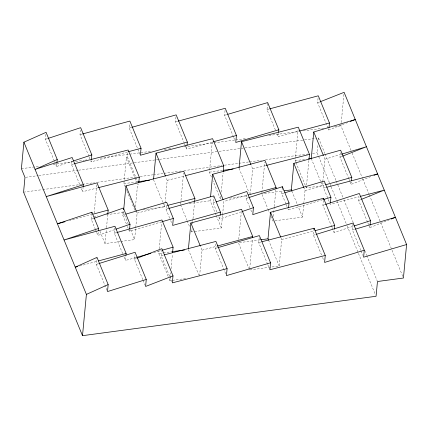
<?xml version="1.0" encoding="UTF-8"?>
<svg xmlns="http://www.w3.org/2000/svg" width="428" height="428" viewBox="0 0 428 428"><rect width="100%" height="100%" fill="white"/><g stroke="black" fill="none" stroke-linecap="round" stroke-linejoin="round"><path stroke-width="0.32" stroke-dasharray="2.14 1.6" d="M54.297 160.944L45.411 139.309L45.892 134.226M73.054 161.072L56.582 166.508L56.913 162.972M79.64 184.281L71.513 164.502L71.99 159.5M88.885 156.3L79.999 134.665L80.421 130.219M97.793 187.833L82.684 191.701L83.102 187.255M138.142 182.954L127.48 156.99L127.967 151.838L91.169 161.864L91.282 160.639M95.428 229.456L91.239 219.248L91.683 214.535L69.47 220.532M94.16 213.064L96.824 184.859M114.651 229.611L97.894 235.459L98.226 231.928M107 290.328L96.337 264.365L96.942 257.956M120.145 241.542L105.015 243.575L106.454 228.333M106.519 227.669L107.749 214.658M122.686 253.654L114.308 233.255L114.811 227.942M125.185 186.736L123.917 183.644L126.421 157.135L127.48 156.99M140.133 154.642L129.219 128.063L129.636 123.617M126.41 224.031L122.713 215.027L123.312 208.677M128.266 224.149L123.446 212.406L123.569 211.079M135.815 257.57L125.474 260.454L125.982 255.109M161.752 221.806L129.368 231.232L129.475 230.114M135.462 206.863L137.591 184.334L138.651 184.19M120.803 241.456L134.611 239.605L135.681 228.338M135.74 227.675L137.121 213.091L136.612 211.855M142.802 279.65L134.429 259.25L134.852 254.778M168.151 276.333L158.761 253.462L159.136 249.487M159.2 248.823L161.693 222.448M142.979 209.784L164.684 206.868L164.994 203.557M165.058 202.893L167.188 180.359L165.92 177.272M169.552 276.06L161.174 255.666L161.618 251.017M169.702 218.221L166.005 209.217L166.444 204.536M184.393 143.482L175.512 121.846L176.111 115.496M185.715 278.542L169.927 280.661L170.681 272.711M171.056 268.731L172.436 254.152M180.637 204.076L183.564 173.115M212.256 142.069L186.678 149.046L186.983 145.852M222.533 215.37L221.346 227.964L191.744 231.933L192.06 228.622M192.498 223.983L192.686 221.993M192.75 221.329L192.937 219.345M193.001 218.681L194.537 202.433M199.592 276.028L202.032 250.182L200.256 245.854M211.443 177.117L209.41 172.168L212.416 140.373M216.017 214.984L210.175 200.764L210.426 198.116M216.819 211.897L213.123 202.893L213.722 196.543M233.479 136.896L224.593 115.26L225.075 110.178M225.668 273.749L215.263 248.406L215.68 243.987M220.891 196.056L220.581 199.368L212.962 180.825M221.271 192.081L223.084 172.859M241.333 211.79L219.778 219.104L220.051 216.22M222.597 214.712L223.849 201.454L246.394 195.452M238.717 239.461L241.269 212.432M249.808 207.473L246.111 198.469L246.587 193.467M250.241 194.735L252.686 168.889L251.161 165.176M280.912 237.636L281.678 239.493L279.168 266.002L249.572 269.972L252.515 238.861M275.386 129.968L267.013 109.568L267.612 103.218M261.872 192.52L264.734 162.196M267.602 264.21L258.721 242.574L259.197 237.492M297.899 131.471L278.179 136.767L278.489 133.509M273.353 216.402L274.23 207.125M274.289 206.462L275.841 190.064M285.909 203.894L281.72 193.686L282.261 187.972M322.803 199.694L288.376 209.897L288.488 208.704M295.646 161.902L295.138 160.666L295.454 157.354M295.513 156.691L298.075 129.625M270.881 216.097L272.914 221.046L302.51 217.071L303.703 204.477M303.768 203.819L305.02 190.562L304.003 188.09M322.744 182.387L322.428 185.704L306.309 187.865L308.92 160.222M328.041 128.122L317.63 102.779L318.17 97.06M330.855 186.169L317.137 152.764L317.865 145.06M318.352 139.924L318.534 137.998L317.207 138.174M321.556 255.013L313.435 235.229L313.992 229.344M322.803 181.723L324.932 159.195L323.664 156.102M347.884 122.44L328.8 129.978L328.923 128.689M367.55 222.1L358.669 200.465L359.017 196.741L330.266 204.274L323.611 188.069L324.103 182.868M331.78 226.899L322.894 205.263L323.44 199.507M351.056 150.469L340.934 125.821L343.925 94.23M348.852 178.808L339.971 157.172L340.388 152.71M352.784 226.407L334.065 232.463L334.412 228.766M370.835 176.598L351.137 184.372L351.367 181.97M360.82 250.396L352.447 229.996L353.052 223.577M389.336 219.789L369.835 227.664L370.108 224.791M358.669 200.465L361.104 199.48M317.63 102.779L319.481 102.046M339.971 157.172L341.817 156.445M134.429 259.25L136.853 258.314M91.239 219.248L93.085 218.606M213.123 202.893L214.99 202.262M45.411 139.309L47.299 138.683M246.111 198.469L248.015 197.848M322.894 205.263L324.772 204.659M96.337 264.365L98.231 263.771M313.435 235.229L315.345 234.646M324.932 159.195L340.212 154.604M281.72 193.686L284.262 192.937M224.593 115.26L227.129 114.517M352.447 229.996L354.967 229.253M122.713 215.027L124.623 214.471M215.263 248.406L217.162 247.855M305.02 190.562L323.878 185.249M129.219 128.063L131.145 127.517M166.005 209.217L167.915 208.687M114.308 233.255L116.855 232.543M153.492 252.638L161.677 250.353M175.512 121.846L177.422 121.327M79.999 134.665L81.919 134.141M79.635 266.007L96.616 261.428M202.032 250.182L216.723 246.212M267.013 109.568L268.934 109.054M281.678 239.493L313.836 230.997M323.611 188.069L325.515 187.571M161.174 255.666L163.71 255.002M258.721 242.574L261.294 241.906M71.513 164.502L74.081 163.844M167.188 180.359L184.554 175.913M252.686 168.889L265.676 165.566M137.121 213.091L166.337 205.686M21.4 168.702L39.922 166.219M53.158 164.443L73.001 161.779M75.649 161.42L84.246 160.27M84.91 160.179L86.895 159.911M100.125 158.135L151.726 151.212M164.299 149.527L168.268 148.992M168.932 148.907L170.916 148.639M184.147 146.863L213.256 142.957M213.914 142.866L235.084 140.026M235.748 139.94L246.33 138.517M268.827 135.499L298.594 131.503M303.227 130.882L323.734 128.133M334.322 126.709L340.934 125.821M25.632 177.304L38.22 175.614M38.884 175.523L77.982 170.28M78.645 170.189L158.831 159.43M159.489 159.339L218.467 151.426M219.131 151.335L244.313 147.954M244.977 147.869L303.955 139.951M304.618 139.865L316.543 138.265M23.572 192.161L42.126 189.668M42.789 189.583L81.887 184.334M82.551 184.249L94.476 182.644M97.129 182.291L136.89 176.957M140.202 176.507L152.796 174.822M153.454 174.731L163.394 173.399M164.058 173.308L181.29 170.997M183.938 170.638L221.715 165.572M224.363 165.213L238.278 163.346M238.942 163.261L248.882 161.923M249.545 161.838L261.471 160.238M265.451 159.703L307.86 154.01M312.499 153.39L317.137 152.764M123.917 183.644L137.73 181.788M209.41 172.168L222.565 170.403M295.138 160.666L305.458 159.28M93.844 216.375L97.793 215.846M106.342 214.701L123.446 212.406M189.128 203.589L210.175 200.764M229.788 198.132L246.892 195.837M264.376 193.493L282.796 191.022M158.761 253.462L162.704 252.932M163.362 252.846L171.917 251.696M260.112 239.862L238.401 242.778L249.572 269.972M352.067 152.935L362.441 178.198M362.698 178.818L369.022 194.221M369.273 194.836L380.406 221.95M380.663 222.565L403.433 278.023M367.807 222.715L369.835 227.664M328.292 128.737L328.8 129.978M349.109 179.428L349.869 181.285M350.12 181.9L351.137 184.372M318.534 137.998L324.884 153.459M325.136 154.08L336.06 180.68M336.312 181.295L342.919 197.383M343.935 199.855L353.33 222.742M364.763 250.578L366.539 254.911M366.796 255.527L377.207 280.891M361.077 251.011L362.853 255.339M331.106 186.79L346.857 225.139M347.108 225.759L375.559 295.042M311.258 158.504L320.652 181.376M320.904 181.991L322.428 185.704M332.032 227.519L334.065 232.463M295.903 162.522L305.292 185.394M305.544 186.009L306.309 187.865M276.911 133.675L278.179 136.767M322.573 257.485L323.841 260.577M291.853 191.107L297.182 204.092M297.439 204.707L302.51 217.071M286.155 204.493L287.637 208.094M287.884 208.698L288.376 209.897M262 194.462L267.837 208.682M268.089 209.297L269.613 213.01M233.731 137.516L234.747 139.988M239.011 168.199L249.417 193.542M268.511 240.038L279.168 266.002M250.797 209.87L252.028 212.876M267.858 264.825L269.635 269.153M218.788 216.702L219.778 219.104M216.268 215.6L221.346 227.964M184.65 144.102L185.41 145.959M185.661 146.574L186.678 149.046M180.579 204.739L186.924 220.19M187.175 220.811L189.46 226.375M190.984 230.082L191.744 231.933M188.357 249.492L198.769 274.835M170.686 220.623L171.917 223.625M153.513 179.669L162.651 201.925M162.907 202.54L164.684 206.868M126.421 157.135L134.799 177.534M135.05 178.15L136.826 182.478M169.809 276.681L171.837 281.624M169.167 278.81L169.927 280.661M126.201 189.208L126.709 190.444M126.961 191.059L131.53 202.187M132.546 204.659L134.831 210.223M130.551 229.713L134.611 239.605M127.394 226.433L128.63 229.435M128.876 230.034L129.368 231.232M143.059 280.27L145.087 285.214M89.136 156.921L90.404 160.008M90.661 160.628L91.169 161.864M123.954 256.747L125.474 260.454M99.938 231.211L105.015 243.575M81.416 188.609L82.684 191.701M95.674 230.055L96.412 231.858M96.658 232.458L97.894 235.459M54.549 161.559L56.582 166.508"/><path stroke-width="0.64" d="M56.972 162.383L57.24 159.521L46.074 132.322L23.904 142.192L21.4 168.702L24.968 177.39L23.572 192.161L82.502 335.675L376.068 296.278L377.464 281.512L403.433 278.023L406.6 244.527L344.101 92.325L320.096 101.805M83.166 186.619L83.342 184.714L72.177 157.515L35.075 169.392L57.24 159.521M91.399 159.409L91.827 154.877L80.662 127.678L47.931 138.474M91.79 213.401L91.897 212.261L57.411 223.791L65.029 221.731M82.502 335.675L86.403 294.394L23.904 142.192M98.338 230.756L98.552 228.472L91.897 212.261M107.861 213.449L108.182 210.078L97.012 182.879L46.24 196.591L83.342 184.714M77.752 266.516L75.237 267.195L97.001 257.378L108.166 284.577L107.508 291.564L146.258 279.463L135.088 252.269L98.863 263.578M123.697 209.752L125.95 185.896L183.746 171.243L194.911 198.442L194.649 201.235M125.982 255.109L126.137 253.467L114.966 226.268L64.066 239.996L98.552 228.472M129.582 228.991L130.026 224.245L123.371 208.04L93.7 218.392M82.556 133.969L129.877 121.076L141.047 148.275L140.384 155.257L187.341 142.059L176.17 114.859L131.792 127.335M138.795 182.638L139.309 177.203L128.143 150.003L74.723 163.678M153.577 179.006L156.022 153.16L212.577 138.672L223.748 165.871L223.218 171.451M146.258 279.463L145.595 286.45L173.003 275.873L161.838 248.679L137.463 258.084M125.896 214.102L166.663 202.23L173.319 218.441L172.661 225.422L220.436 212.117L213.781 195.906L168.552 208.506M172.57 252.697L173.094 247.165L161.928 219.965L116.855 232.543M173.003 275.873L172.345 282.86L227.091 268.618L215.921 241.419L164.341 254.842M187.041 145.215L187.341 142.059M188.422 248.829L190.867 222.983L241.569 209.281L252.739 236.481L252.638 237.545M210.555 196.789L212.684 174.255L264.911 160.35L276.081 187.55L275.964 188.785M220.158 215.065L220.436 212.117M178.059 121.151L225.256 108.273L236.422 135.473L235.764 142.46L278.842 129.78L267.671 102.581L227.76 114.329M227.091 268.618L226.428 275.605L270.55 262.787L259.379 235.587L217.793 247.668M239.075 167.535L241.515 141.689L298.305 127.169L309.476 154.369L309.027 159.088M216.236 201.839L246.774 191.482L253.43 207.687L252.766 214.674L289.034 202.909L282.378 186.704L248.652 197.645M268.511 240.038L268.003 238.803L270.507 212.293L323.557 198.276L334.723 225.476L334.412 228.766M278.612 132.204L278.842 129.78M270.55 262.787L269.886 269.774L325.264 255.441L314.099 228.242L261.936 241.74M282.261 187.972L282.378 186.704M288.6 207.516L289.034 202.909M291.853 191.107L291.345 189.871L293.849 163.362L340.629 150.185L351.8 177.385L351.479 180.766M350.345 121.472L355.272 119.524L313.767 131.995L311.258 158.504L308.679 158.847M313.992 229.344L314.099 228.242M329.041 127.405L329.458 122.991L318.293 95.792L269.576 108.883M323.44 199.507L323.557 198.276M325.264 255.441L324.606 262.428L364.276 250.209L353.105 223.009L316.613 234.25M330.405 202.835L330.93 197.287L324.274 181.081L284.898 192.75M364.276 250.209L363.613 257.196L406.6 244.527M370.108 224.791L370.498 220.677L359.327 193.477L325.398 204.456M86.403 294.394L108.166 284.577M361.714 199.234L384.264 190.128L360.28 196.415M391.165 219.05L395.429 217.328L355.598 229.066M342.432 156.204L366.438 146.724L341.49 154.219M373.917 175.384L377.608 173.923L326.778 187.239M115.881 229.183L130.026 224.245M241.938 211.587L253.43 207.687M73.68 160.864L91.827 154.877M354.047 225.995L370.498 220.677M324.066 199.32L330.93 197.287M162.362 221.629L173.319 218.441M325.783 184.714L351.8 177.385M136.452 257.394L150.977 253.339M162.314 250.177L173.094 247.165M213.529 141.721L236.422 135.473M128.593 151.667L141.047 148.275M92.951 214.193L108.182 210.078M98.542 260.909L126.137 253.467M217.365 246.036L252.739 236.481M299.188 131.123L329.458 122.991M248.331 194.938L276.081 187.55M315.104 230.66L334.723 225.476M98.429 187.667L139.309 177.203M185.201 175.748L223.748 165.871M266.318 165.401L309.476 154.369M167.605 205.365L194.911 198.442M138.388 181.702L149.57 180.199M223.223 170.317L233.089 168.99M284.106 190.845L291.345 189.871M172.575 251.611L184.415 250.022M260.764 239.776L268.003 238.803M313.767 131.995L323.413 155.482M293.849 163.362L303.752 187.469M241.515 141.689L250.91 164.561M270.507 212.293L280.661 237.021M212.684 174.255L223.09 199.598M190.867 222.983L200.256 245.854M156.022 153.16L165.411 176.031M125.95 185.896L136.361 211.239"/></g></svg>
